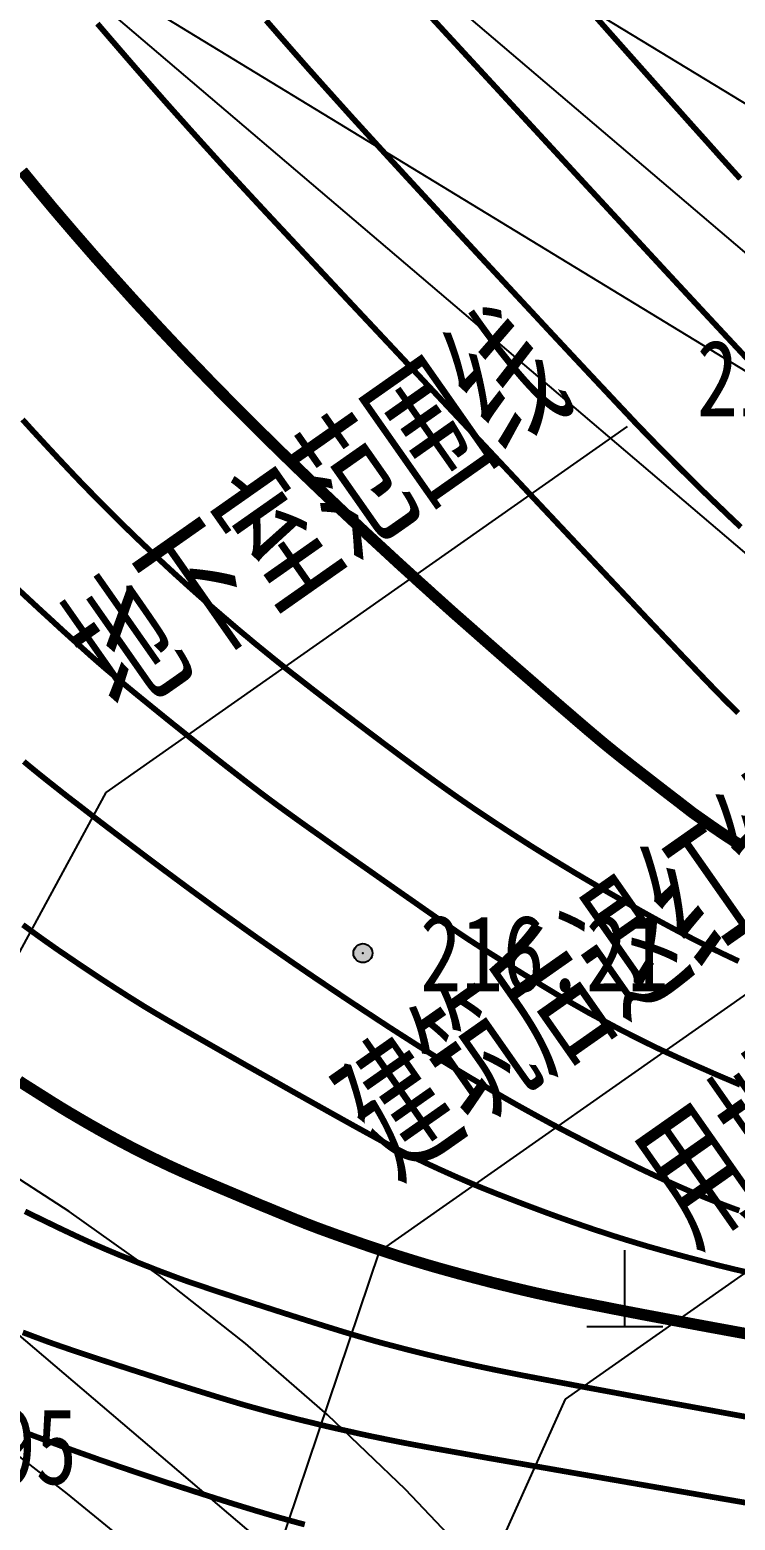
# Model space of a CAD drawing. Extents: x 36524600 to 36525730, y 2746759 to 2747713.
# Drawn here: x 36525057.8 to 36525067.07, y 2747414.23 to 2747433.79 of the extents above; entities that cross this region are included whole.
import ezdxf
from ezdxf.enums import TextEntityAlignment as Align

# ---------------------------------------------------------------- set-up
doc = ezdxf.new("R2010")
doc.units = 0
doc.header["$LTSCALE"] = 1000
doc.header["$MEASUREMENT"] = 0
doc.linetypes.add('X2', pattern=[10, 8, -2])
for name, color, linetype in [('0-规划道路', 4, 'Continuous'), ('DGX', 251, 'Continuous'), ('DIM_LEAD', 3, 'Continuous'), ('DLDW', 11, 'Continuous'), ('DLSS', 4, 'Continuous'), ('GCD', 252, 'Continuous'), ('PP-DX-PT', 251, 'Continuous'), ('PUB_TEXT', 7, 'Continuous'), ('ZDH', 1, 'Continuous')]:
    doc.layers.add(name, color=color, linetype=linetype)
doc.styles.add('_TCH_DIM', font='SIMPLEX', dxfattribs={"bigfont": 'GBCBIG'})
doc.styles.add('正等线体', font='宋体.shx', dxfattribs={"bigfont": '@@gbcbig.shx'})

# ---------------------------------------------------------------- blocks, each defined once
blk = doc.blocks.new('gc200')
h = blk.add_hatch(color=256)
edge = h.paths.add_edge_path()
edge.add_arc((0, 0), 0.25, 0, 360)
blk.add_circle((0, 0), 0.25)
blk = doc.blocks.new('Gc111')
for p, q in [((0, 0), (0, 2)), ((-1, 0), (1, 0))]:
    blk.add_line(p, q)
blk = doc.blocks.new('dxt')
at = {"layer": 'DGX', "color": 253, "linetype": 'Continuous', "flags": 128}
for points, const_width in [([(36525061.416, 2747414.171), (36525061.314, 2747414.198), (36525061.212, 2747414.226), (36525061.111, 2747414.254), (36525061.005, 2747414.284), (36525060.892, 2747414.317), (36525060.771, 2747414.353), (36525060.643, 2747414.392), (36525060.506, 2747414.434), (36525060.362, 2747414.479), (36525060.21, 2747414.527), (36525060.05, 2747414.578), (36525059.888, 2747414.63), (36525059.729, 2747414.682), (36525059.574, 2747414.732), (36525059.422, 2747414.783), (36525059.274, 2747414.832), (36525059.129, 2747414.881), (36525058.987, 2747414.929), (36525058.849, 2747414.977), (36525058.712, 2747415.024), (36525058.576, 2747415.073), (36525058.44, 2747415.121), (36525058.304, 2747415.17), (36525058.168, 2747415.22), (36525058.032, 2747415.27), (36525057.897, 2747415.32), (36525057.762, 2747415.371)], 0.075), ([(36525067.415, 2747414.422), (36525066.779, 2747414.531), (36525066.087, 2747414.651), (36525065.405, 2747414.769), (36525064.799, 2747414.874), (36525064.267, 2747414.967), (36525063.811, 2747415.046), (36525063.431, 2747415.114), (36525063.126, 2747415.168), (36525062.896, 2747415.21), (36525062.741, 2747415.239), (36525062.624, 2747415.262), (36525062.508, 2747415.285), (36525062.391, 2747415.309), (36525062.274, 2747415.333), (36525062.158, 2747415.358), (36525062.042, 2747415.384), (36525061.925, 2747415.41), (36525061.809, 2747415.436), (36525061.693, 2747415.463), (36525061.577, 2747415.491), (36525061.462, 2747415.519), (36525061.346, 2747415.547), (36525061.231, 2747415.576), (36525061.115, 2747415.606), (36525061, 2747415.636), (36525060.885, 2747415.667), (36525060.761, 2747415.701), (36525060.618, 2747415.741), (36525060.457, 2747415.789), (36525060.278, 2747415.843), (36525060.081, 2747415.904), (36525059.865, 2747415.971), (36525059.631, 2747416.045), (36525059.379, 2747416.126), (36525059.129, 2747416.206), (36525058.901, 2747416.28), (36525058.697, 2747416.347), (36525058.516, 2747416.407), (36525058.358, 2747416.46), (36525058.223, 2747416.506), (36525058.111, 2747416.545), (36525058.022, 2747416.577), (36525057.944, 2747416.606), (36525057.866, 2747416.635), (36525057.789, 2747416.664), (36525057.712, 2747416.693)], 0.075), ([(36525067.467, 2747416.629), (36525067.084, 2747416.699), (36525066.68, 2747416.773), (36525066.283, 2747416.847), (36525065.919, 2747416.915), (36525065.59, 2747416.978), (36525065.294, 2747417.036), (36525065.032, 2747417.087), (36525064.804, 2747417.134), (36525064.61, 2747417.175), (36525064.45, 2747417.21), (36525064.307, 2747417.243), (36525064.165, 2747417.277), (36525064.022, 2747417.312), (36525063.88, 2747417.347), (36525063.738, 2747417.384), (36525063.596, 2747417.421), (36525063.454, 2747417.459), (36525063.313, 2747417.498), (36525063.172, 2747417.537), (36525063.031, 2747417.578), (36525062.891, 2747417.62), (36525062.751, 2747417.663), (36525062.611, 2747417.707), (36525062.472, 2747417.753), (36525062.333, 2747417.799), (36525062.194, 2747417.846), (36525062.06, 2747417.893), (36525061.934, 2747417.937), (36525061.818, 2747417.978), (36525061.71, 2747418.017), (36525061.611, 2747418.053), (36525061.521, 2747418.087), (36525061.44, 2747418.118), (36525061.368, 2747418.147), (36525061.296, 2747418.175), (36525061.218, 2747418.207), (36525061.133, 2747418.242), (36525061.041, 2747418.28), (36525060.942, 2747418.321), (36525060.836, 2747418.364), (36525060.724, 2747418.411), (36525060.605, 2747418.461), (36525060.486, 2747418.511), (36525060.377, 2747418.557), (36525060.277, 2747418.599), (36525060.185, 2747418.638), (36525060.103, 2747418.673), (36525060.029, 2747418.705), (36525059.965, 2747418.732), (36525059.909, 2747418.757), (36525059.858, 2747418.779), (36525059.807, 2747418.802), (36525059.756, 2747418.825), (36525059.705, 2747418.848), (36525059.654, 2747418.871), (36525059.604, 2747418.895), (36525059.553, 2747418.919), (36525059.503, 2747418.943), (36525059.452, 2747418.967), (36525059.402, 2747418.991), (36525059.352, 2747419.016), (36525059.302, 2747419.041), (36525059.252, 2747419.066), (36525059.202, 2747419.091), (36525059.152, 2747419.116), (36525059.103, 2747419.142), (36525059.053, 2747419.168), (36525059.004, 2747419.194), (36525058.954, 2747419.22), (36525058.905, 2747419.247), (36525058.856, 2747419.273), (36525058.807, 2747419.3), (36525058.758, 2747419.327), (36525058.709, 2747419.354), (36525058.661, 2747419.382), (36525058.612, 2747419.409), (36525058.564, 2747419.437), (36525058.515, 2747419.465), (36525058.467, 2747419.493), (36525058.419, 2747419.521), (36525058.371, 2747419.55), (36525058.322, 2747419.578), (36525058.272, 2747419.609), (36525058.215, 2747419.643), (36525058.152, 2747419.682), (36525058.084, 2747419.724), (36525058.01, 2747419.771), (36525057.93, 2747419.821), (36525057.845, 2747419.875), (36525057.753, 2747419.933), (36525057.662, 2747419.992)], 0.15), ([(36525057.713, 2747422.042), (36525057.819, 2747421.965), (36525057.917, 2747421.894), (36525058.005, 2747421.831), (36525058.085, 2747421.775), (36525058.16, 2747421.722), (36525058.236, 2747421.67), (36525058.312, 2747421.619), (36525058.388, 2747421.567), (36525058.464, 2747421.516), (36525058.54, 2747421.465), (36525058.616, 2747421.414), (36525058.693, 2747421.363), (36525058.769, 2747421.313), (36525058.846, 2747421.263), (36525058.923, 2747421.213), (36525059.001, 2747421.164), (36525059.078, 2747421.114), (36525059.156, 2747421.065), (36525059.233, 2747421.017), (36525059.311, 2747420.968), (36525059.406, 2747420.911), (36525059.533, 2747420.836), (36525059.693, 2747420.743), (36525059.885, 2747420.632), (36525060.111, 2747420.503), (36525060.369, 2747420.356), (36525060.659, 2747420.191), (36525060.983, 2747420.009), (36525061.305, 2747419.827), (36525061.593, 2747419.666), (36525061.847, 2747419.524), (36525062.066, 2747419.402), (36525062.25, 2747419.301), (36525062.4, 2747419.219), (36525062.515, 2747419.157), (36525062.595, 2747419.115), (36525062.659, 2747419.084), (36525062.722, 2747419.052), (36525062.786, 2747419.021), (36525062.849, 2747418.99), (36525062.913, 2747418.96), (36525062.977, 2747418.93), (36525063.041, 2747418.899), (36525063.105, 2747418.87), (36525063.169, 2747418.84), (36525063.234, 2747418.811), (36525063.298, 2747418.782), (36525063.363, 2747418.753), (36525063.428, 2747418.724), (36525063.493, 2747418.696), (36525063.558, 2747418.668), (36525063.623, 2747418.64), (36525063.692, 2747418.611), (36525063.77, 2747418.579), (36525063.856, 2747418.545), (36525063.951, 2747418.507), (36525064.054, 2747418.467), (36525064.165, 2747418.424), (36525064.285, 2747418.378), (36525064.413, 2747418.33), (36525064.546, 2747418.28), (36525064.679, 2747418.231), (36525064.812, 2747418.183), (36525064.946, 2747418.136), (36525065.079, 2747418.09), (36525065.213, 2747418.044), (36525065.348, 2747418), (36525065.482, 2747417.956), (36525065.622, 2747417.912), (36525065.77, 2747417.867), (36525065.927, 2747417.82), (36525066.093, 2747417.773), (36525066.268, 2747417.725), (36525066.452, 2747417.675), (36525066.644, 2747417.625), (36525066.846, 2747417.573), (36525067.063, 2747417.52), (36525067.303, 2747417.465)], 0.075), ([(36525057.725, 2747424.185), (36525057.827, 2747424.101), (36525057.929, 2747424.018), (36525058.044, 2747423.926), (36525058.172, 2747423.825), (36525058.312, 2747423.715), (36525058.466, 2747423.597), (36525058.631, 2747423.469), (36525058.81, 2747423.332), (36525059.001, 2747423.187), (36525059.196, 2747423.039), (36525059.387, 2747422.895), (36525059.574, 2747422.755), (36525059.756, 2747422.62), (36525059.933, 2747422.489), (36525060.107, 2747422.362), (36525060.275, 2747422.239), (36525060.44, 2747422.121), (36525060.602, 2747422.005), (36525060.765, 2747421.889), (36525060.929, 2747421.774), (36525061.093, 2747421.66), (36525061.257, 2747421.546), (36525061.422, 2747421.433), (36525061.588, 2747421.32), (36525061.755, 2747421.208), (36525061.918, 2747421.098), (36525062.076, 2747420.993), (36525062.228, 2747420.893), (36525062.374, 2747420.797), (36525062.514, 2747420.705), (36525062.648, 2747420.619), (36525062.776, 2747420.537), (36525062.898, 2747420.459), (36525063.019, 2747420.383), (36525063.141, 2747420.307), (36525063.267, 2747420.23), (36525063.394, 2747420.153), (36525063.524, 2747420.074), (36525063.656, 2747419.996), (36525063.791, 2747419.916), (36525063.928, 2747419.836), (36525064.066, 2747419.756), (36525064.205, 2747419.677), (36525064.345, 2747419.599), (36525064.485, 2747419.522), (36525064.625, 2747419.446), (36525064.766, 2747419.371), (36525064.908, 2747419.297), (36525065.05, 2747419.224), (36525065.189, 2747419.153), (36525065.322, 2747419.086), (36525065.449, 2747419.023), (36525065.569, 2747418.964), (36525065.682, 2747418.909), (36525065.789, 2747418.857), (36525065.89, 2747418.809), (36525065.984, 2747418.765), (36525066.073, 2747418.724), (36525066.158, 2747418.686), (36525066.237, 2747418.65), (36525066.313, 2747418.616), (36525066.384, 2747418.585), (36525066.45, 2747418.556), (36525066.512, 2747418.53), (36525066.569, 2747418.506), (36525066.624, 2747418.484), (36525066.679, 2747418.461), (36525066.734, 2747418.439), (36525066.79, 2747418.417), (36525066.845, 2747418.396), (36525066.901, 2747418.374), (36525066.956, 2747418.353), (36525067.012, 2747418.332), (36525067.068, 2747418.311), (36525067.124, 2747418.291)], 0.075), ([(36525057.615, 2747426.477), (36525057.777, 2747426.327), (36525057.939, 2747426.177), (36525058.091, 2747426.038), (36525058.232, 2747425.908), (36525058.364, 2747425.789), (36525058.486, 2747425.68), (36525058.597, 2747425.58), (36525058.699, 2747425.491), (36525058.79, 2747425.412), (36525058.883, 2747425.334), (36525058.986, 2747425.247), (36525059.101, 2747425.152), (36525059.228, 2747425.048), (36525059.366, 2747424.936), (36525059.515, 2747424.815), (36525059.676, 2747424.685), (36525059.848, 2747424.548), (36525060.021, 2747424.41), (36525060.182, 2747424.282), (36525060.333, 2747424.163), (36525060.473, 2747424.054), (36525060.603, 2747423.953), (36525060.721, 2747423.862), (36525060.829, 2747423.78), (36525060.925, 2747423.708), (36525061.026, 2747423.633), (36525061.144, 2747423.547), (36525061.281, 2747423.448), (36525061.436, 2747423.337), (36525061.61, 2747423.214), (36525061.801, 2747423.078), (36525062.011, 2747422.93), (36525062.239, 2747422.77), (36525062.466, 2747422.611), (36525062.669, 2747422.469), (36525062.851, 2747422.342), (36525063.011, 2747422.23), (36525063.148, 2747422.135), (36525063.263, 2747422.055), (36525063.355, 2747421.992), (36525063.426, 2747421.944), (36525063.489, 2747421.901), (36525063.56, 2747421.854), (36525063.639, 2747421.803), (36525063.726, 2747421.747), (36525063.82, 2747421.687), (36525063.922, 2747421.623), (36525064.032, 2747421.554), (36525064.15, 2747421.48), (36525064.268, 2747421.407), (36525064.379, 2747421.339), (36525064.482, 2747421.276), (36525064.577, 2747421.218), (36525064.666, 2747421.165), (36525064.746, 2747421.116), (36525064.82, 2747421.073), (36525064.886, 2747421.035), (36525064.944, 2747421.002), (36525064.995, 2747420.973), (36525065.038, 2747420.949), (36525065.073, 2747420.929), (36525065.1, 2747420.913), (36525065.12, 2747420.902), (36525065.132, 2747420.895), (36525065.136, 2747420.893), (36525065.14, 2747420.89), (36525065.153, 2747420.884), (36525065.173, 2747420.873), (36525065.2, 2747420.858), (36525065.236, 2747420.839), (36525065.279, 2747420.816), (36525065.331, 2747420.789), (36525065.39, 2747420.757), (36525065.453, 2747420.724), (36525065.516, 2747420.69), (36525065.579, 2747420.657), (36525065.643, 2747420.625), (36525065.706, 2747420.592), (36525065.77, 2747420.56), (36525065.834, 2747420.528), (36525065.898, 2747420.496), (36525065.966, 2747420.463), (36525066.042, 2747420.426), (36525066.127, 2747420.386), (36525066.22, 2747420.344), (36525066.322, 2747420.297), (36525066.432, 2747420.248), (36525066.55, 2747420.195), (36525066.677, 2747420.14), (36525066.803, 2747420.084), (36525066.922, 2747420.033), (36525067.033, 2747419.986), (36525067.136, 2747419.942)], 0.075), ([(36525057.709, 2747428.673), (36525057.824, 2747428.546), (36525057.937, 2747428.423), (36525058.048, 2747428.303), (36525058.156, 2747428.187), (36525058.261, 2747428.075), (36525058.364, 2747427.966), (36525058.464, 2747427.861), (36525058.564, 2747427.758), (36525058.664, 2747427.656), (36525058.764, 2747427.554), (36525058.866, 2747427.453), (36525058.967, 2747427.352), (36525059.069, 2747427.252), (36525059.172, 2747427.152), (36525059.275, 2747427.053), (36525059.379, 2747426.955), (36525059.483, 2747426.857), (36525059.588, 2747426.759), (36525059.693, 2747426.662), (36525059.799, 2747426.566), (36525059.905, 2747426.47), (36525060.012, 2747426.375), (36525060.12, 2747426.28), (36525060.228, 2747426.186), (36525060.336, 2747426.093), (36525060.445, 2747426), (36525060.554, 2747425.907), (36525060.664, 2747425.816), (36525060.774, 2747425.724), (36525060.885, 2747425.634), (36525060.996, 2747425.544), (36525061.113, 2747425.45), (36525061.242, 2747425.348), (36525061.383, 2747425.239), (36525061.534, 2747425.121), (36525061.698, 2747424.995), (36525061.873, 2747424.861), (36525062.059, 2747424.72), (36525062.257, 2747424.57), (36525062.455, 2747424.421), (36525062.641, 2747424.282), (36525062.815, 2747424.153), (36525062.977, 2747424.034), (36525063.127, 2747423.925), (36525063.266, 2747423.826), (36525063.393, 2747423.736), (36525063.507, 2747423.657), (36525063.616, 2747423.582), (36525063.726, 2747423.508), (36525063.836, 2747423.435), (36525063.946, 2747423.362), (36525064.056, 2747423.29), (36525064.167, 2747423.218), (36525064.278, 2747423.147), (36525064.389, 2747423.076), (36525064.503, 2747423.005), (36525064.621, 2747422.932), (36525064.743, 2747422.858), (36525064.868, 2747422.782), (36525064.998, 2747422.704), (36525065.132, 2747422.625), (36525065.271, 2747422.544), (36525065.413, 2747422.462), (36525065.554, 2747422.381), (36525065.691, 2747422.304), (36525065.821, 2747422.23), (36525065.947, 2747422.16), (36525066.067, 2747422.094), (36525066.182, 2747422.032), (36525066.292, 2747421.973), (36525066.396, 2747421.918), (36525066.498, 2747421.865), (36525066.6, 2747421.814), (36525066.702, 2747421.762), (36525066.805, 2747421.712), (36525066.908, 2747421.662), (36525067.012, 2747421.613), (36525067.116, 2747421.564)], 0.075), ([(36525057.706, 2747431.934), (36525057.784, 2747431.839), (36525057.862, 2747431.744), (36525057.941, 2747431.649), (36525058.02, 2747431.554), (36525058.099, 2747431.459), (36525058.179, 2747431.365), (36525058.259, 2747431.271), (36525058.339, 2747431.178), (36525058.42, 2747431.084), (36525058.501, 2747430.991), (36525058.582, 2747430.898), (36525058.663, 2747430.805), (36525058.745, 2747430.713), (36525058.827, 2747430.621), (36525058.909, 2747430.529), (36525058.992, 2747430.437), (36525059.074, 2747430.346), (36525059.157, 2747430.254), (36525059.24, 2747430.163), (36525059.324, 2747430.073), (36525059.407, 2747429.982), (36525059.491, 2747429.892), (36525059.575, 2747429.802), (36525059.66, 2747429.712), (36525059.744, 2747429.622), (36525059.829, 2747429.533), (36525059.915, 2747429.443), (36525060, 2747429.355), (36525060.086, 2747429.266), (36525060.171, 2747429.177), (36525060.258, 2747429.089), (36525060.344, 2747429.001), (36525060.431, 2747428.913), (36525060.517, 2747428.826), (36525060.604, 2747428.739), (36525060.692, 2747428.651), (36525060.779, 2747428.565), (36525060.867, 2747428.478), (36525060.955, 2747428.391), (36525061.043, 2747428.305), (36525061.131, 2747428.219), (36525061.22, 2747428.133), (36525061.308, 2747428.047), (36525061.397, 2747427.962), (36525061.486, 2747427.876), (36525061.575, 2747427.791), (36525061.664, 2747427.706), (36525061.754, 2747427.621), (36525061.843, 2747427.536), (36525061.933, 2747427.451), (36525062.023, 2747427.367), (36525062.113, 2747427.283), (36525062.203, 2747427.198), (36525062.294, 2747427.114), (36525062.384, 2747427.031), (36525062.475, 2747426.947), (36525062.566, 2747426.863), (36525062.656, 2747426.78), (36525062.748, 2747426.697), (36525062.839, 2747426.614), (36525062.93, 2747426.531), (36525063.022, 2747426.449), (36525063.113, 2747426.366), (36525063.205, 2747426.284), (36525063.297, 2747426.201), (36525063.389, 2747426.119), (36525063.487, 2747426.033), (36525063.594, 2747425.939), (36525063.711, 2747425.836), (36525063.838, 2747425.724), (36525063.974, 2747425.605), (36525064.121, 2747425.476), (36525064.278, 2747425.34), (36525064.445, 2747425.195), (36525064.609, 2747425.052), (36525064.759, 2747424.922), (36525064.895, 2747424.805), (36525065.016, 2747424.701), (36525065.123, 2747424.609), (36525065.216, 2747424.531), (36525065.294, 2747424.465), (36525065.358, 2747424.412), (36525065.418, 2747424.363), (36525065.486, 2747424.308), (36525065.561, 2747424.248), (36525065.644, 2747424.183), (36525065.734, 2747424.112), (36525065.832, 2747424.036), (36525065.937, 2747423.955), (36525066.049, 2747423.868), (36525066.158, 2747423.784), (36525066.253, 2747423.711), (36525066.333, 2747423.65), (36525066.398, 2747423.599), (36525066.449, 2747423.56), (36525066.485, 2747423.532), (36525066.507, 2747423.515), (36525066.514, 2747423.51), (36525066.518, 2747423.507), (36525066.53, 2747423.499), (36525066.548, 2747423.486), (36525066.574, 2747423.467), (36525066.608, 2747423.444), (36525066.649, 2747423.415), (36525066.698, 2747423.38), (36525066.754, 2747423.341), (36525066.818, 2747423.297), (36525066.89, 2747423.248), (36525066.97, 2747423.195), (36525067.058, 2747423.138), (36525067.154, 2747423.077)], 0.15), ([(36525058.692, 2747433.869), (36525058.824, 2747433.715), (36525058.956, 2747433.562), (36525059.088, 2747433.409), (36525059.221, 2747433.256), (36525059.354, 2747433.104), (36525059.488, 2747432.952), (36525059.622, 2747432.8), (36525059.757, 2747432.649), (36525059.892, 2747432.498), (36525060.027, 2747432.348), (36525060.163, 2747432.198), (36525060.299, 2747432.048), (36525060.436, 2747431.899), (36525060.608, 2747431.713), (36525060.85, 2747431.452), (36525061.163, 2747431.117), (36525061.546, 2747430.707), (36525061.999, 2747430.223), (36525062.523, 2747429.665), (36525063.117, 2747429.032), (36525063.782, 2747428.324), (36525064.443, 2747427.62), (36525065.028, 2747426.998), (36525065.537, 2747426.459), (36525065.97, 2747426), (36525066.327, 2747425.624), (36525066.608, 2747425.33), (36525066.812, 2747425.118), (36525066.94, 2747424.988), (36525067.028, 2747424.901), (36525067.11, 2747424.821)], 0.075), ([(36525060.909, 2747433.91), (36525061.092, 2747433.7), (36525061.276, 2747433.49), (36525061.46, 2747433.281), (36525061.646, 2747433.073), (36525061.832, 2747432.866), (36525062.029, 2747432.647), (36525062.248, 2747432.407), (36525062.489, 2747432.144), (36525062.751, 2747431.859), (36525063.035, 2747431.551), (36525063.34, 2747431.221), (36525063.667, 2747430.869), (36525064.016, 2747430.494), (36525064.358, 2747430.127), (36525064.664, 2747429.798), (36525064.936, 2747429.507), (36525065.172, 2747429.255), (36525065.374, 2747429.04), (36525065.54, 2747428.863), (36525065.671, 2747428.724), (36525065.767, 2747428.622), (36525065.846, 2747428.54), (36525065.925, 2747428.459), (36525066.004, 2747428.377), (36525066.083, 2747428.296), (36525066.163, 2747428.215), (36525066.243, 2747428.135), (36525066.323, 2747428.054), (36525066.404, 2747427.974), (36525066.484, 2747427.894), (36525066.565, 2747427.814), (36525066.646, 2747427.735), (36525066.728, 2747427.656), (36525066.81, 2747427.577), (36525066.892, 2747427.499), (36525066.974, 2747427.42), (36525067.056, 2747427.342), (36525067.144, 2747427.26)], 0.075), ([(36525063.017, 2747434.017), (36525063.313, 2747433.696), (36525063.672, 2747433.307), (36525064.096, 2747432.848), (36525064.583, 2747432.321), (36525065.134, 2747431.725), (36525065.684, 2747431.131), (36525066.169, 2747430.607), (36525066.589, 2747430.155), (36525066.944, 2747429.774), (36525067.234, 2747429.464)], 0.075), ([(36525065.211, 2747433.988), (36525065.411, 2747433.762), (36525065.621, 2747433.525), (36525065.842, 2747433.277), (36525066.073, 2747433.017), (36525066.3, 2747432.763), (36525066.507, 2747432.531), (36525066.694, 2747432.323), (36525066.861, 2747432.136), (36525067.009, 2747431.973), (36525067.137, 2747431.832)], 0.075), ([(36525057.742, 2747418.281), (36525057.855, 2747418.225), (36525057.976, 2747418.166), (36525058.098, 2747418.107), (36525058.212, 2747418.052), (36525058.318, 2747418.002), (36525058.416, 2747417.956), (36525058.507, 2747417.914), (36525058.59, 2747417.876), (36525058.666, 2747417.842), (36525058.734, 2747417.813), (36525058.798, 2747417.785), (36525058.862, 2747417.758), (36525058.927, 2747417.731), (36525058.991, 2747417.704), (36525059.056, 2747417.678), (36525059.12, 2747417.652), (36525059.185, 2747417.626), (36525059.25, 2747417.6), (36525059.314, 2747417.574), (36525059.379, 2747417.549), (36525059.444, 2747417.523), (36525059.509, 2747417.498), (36525059.574, 2747417.473), (36525059.64, 2747417.449), (36525059.705, 2747417.424), (36525059.77, 2747417.4), (36525059.847, 2747417.372), (36525059.945, 2747417.338), (36525060.065, 2747417.298), (36525060.206, 2747417.25), (36525060.37, 2747417.196), (36525060.555, 2747417.135), (36525060.762, 2747417.068), (36525060.991, 2747416.994), (36525061.222, 2747416.92), (36525061.436, 2747416.852), (36525061.633, 2747416.79), (36525061.813, 2747416.734), (36525061.976, 2747416.684), (36525062.122, 2747416.641), (36525062.251, 2747416.604), (36525062.363, 2747416.572), (36525062.466, 2747416.544), (36525062.57, 2747416.517), (36525062.673, 2747416.49), (36525062.777, 2747416.463), (36525062.881, 2747416.437), (36525062.985, 2747416.411), (36525063.089, 2747416.386), (36525063.193, 2747416.361), (36525063.298, 2747416.337), (36525063.402, 2747416.313), (36525063.506, 2747416.289), (36525063.611, 2747416.266), (36525063.716, 2747416.243), (36525063.82, 2747416.221), (36525063.925, 2747416.199), (36525064.03, 2747416.178), (36525064.149, 2747416.154), (36525064.295, 2747416.125), (36525064.468, 2747416.092), (36525064.669, 2747416.054), (36525064.897, 2747416.011), (36525065.153, 2747415.963), (36525065.436, 2747415.911), (36525065.746, 2747415.853), (36525066.067, 2747415.794), (36525066.38, 2747415.737), (36525066.686, 2747415.681), (36525066.986, 2747415.626), (36525067.278, 2747415.573)], 0.075)]:
    blk.add_lwpolyline(points, dxfattribs=dict(at, const_width=const_width))
at = {"layer": 'DLSS', "color": 253, "linetype": 'X2'}
for p, q in [((36525090.225, 2747418.798), (36524943.317, 2747508.272)), ((36525089.556, 2747415.693), (36524941.757, 2747505.709))]:
    blk.add_line(p, q, dxfattribs=at)
for radius, start in [(30, 332.8353), (27, 305.2834)]:
    blk.add_arc((36525041.484, 2747393.452), radius, start, 58.6566, dxfattribs=at)
at = {"layer": 'PP-DX-PT', "color": 253, "linetype": 'Continuous'}
blk.add_point((36525062.18, 2747421.67, 216.21), dxfattribs=at)
at = {"layer": 'PP-DX-PT', "color": 253}
blk.add_point((36525062.18, 2747421.67, 216.214), dxfattribs=at)
at = {"layer": 'ZDH', "color": 253, "linetype": 'Continuous'}
blk.add_point((36525065.62, 2747416.771, 214.913), dxfattribs=at)
at = {"layer": 'DLDW', "color": 253, "linetype": 'Continuous', "xscale": 0.5, "yscale": 0.5}
blk.add_blockref('Gc111', (36525065.62, 2747416.771, 214.913), dxfattribs=at)
at = {"layer": 'GCD', "color": 253, "linetype": 'Continuous'}
ref = blk.add_blockref('gc200', (36525067.8, 2747430.27, 219.32), dxfattribs=dict(at, xscale=0.5, yscale=0.5, zscale=0.5))
ref.add_attrib('height', '219.32', dxfattribs={"linetype": 'Continuous', "height": 1, "style": '正等线体', "width": 0.8}).set_placement((36525066.564, 2747429.216, 219.32), align=Align.MIDDLE_LEFT)
ref = blk.add_blockref('gc200', (36525062.18, 2747421.67, 216.214), dxfattribs=dict(at, xscale=0.5, yscale=0.5, zscale=0.5))
ref.add_attrib('height', '216.21', dxfattribs={"linetype": 'Continuous', "height": 1, "style": '正等线体', "width": 0.8}).set_placement((36525062.93, 2747421.67, 216.214), align=Align.MIDDLE_LEFT)
ref = blk.add_blockref('gc200', (36525054.41, 2747415.2, 212.95), dxfattribs=dict(at, xscale=0.5, yscale=0.5, zscale=0.5))
ref.add_attrib('height', '212.95', dxfattribs={"linetype": 'Continuous', "height": 1, "style": '正等线体', "width": 0.8}).set_placement((36525055.16, 2747415.2, 212.95), align=Align.MIDDLE_LEFT)

msp = doc.modelspace()

# ---------------------------------------------------------------- linework, layer by layer
at = {"layer": '0-规划道路', "color": 4}
for p, q in [((36525026.863, 2747461.254), (36525077.713, 2747417.973)), ((36525031.492, 2747461.254), (36525079.657, 2747420.259)), ((36525049.393, 2747423.693), (36525069.177, 2747406.854))]:
    msp.add_line(p, q, dxfattribs=at)
at = {"layer": 'DIM_LEAD'}
for p, q in [((36525058.809, 2747423.78), (36525065.657, 2747428.581)), ((36525051.511, 2747410.355), (36525058.809, 2747423.78)), ((36525062.399, 2747417.753), (36525069.247, 2747422.555)), ((36525064.839, 2747415.817), (36525071.098, 2747420.206)), ((36525058.987, 2747407.648), (36525062.399, 2747417.753)), ((36525061.846, 2747409.155), (36525064.839, 2747415.817))]:
    msp.add_line(p, q, dxfattribs=at)

# ---------------------------------------------------------------- block references
msp.add_blockref('dxt', (0, 0))

# ---------------------------------------------------------------- texts
at = {"layer": 'PUB_TEXT', "style": '_TCH_DIM'}
for s, p in [('地下室范围线', (36525059.08, 2747424.641)), ('建筑后退红线', (36525062.662, 2747418.579)), ('用地红线', (36525066.586, 2747417.684))]:
    msp.add_text(s, height=1.6879, rotation=35.0367, dxfattribs=at).set_placement(p)

doc.saveas('drawing.dxf')
